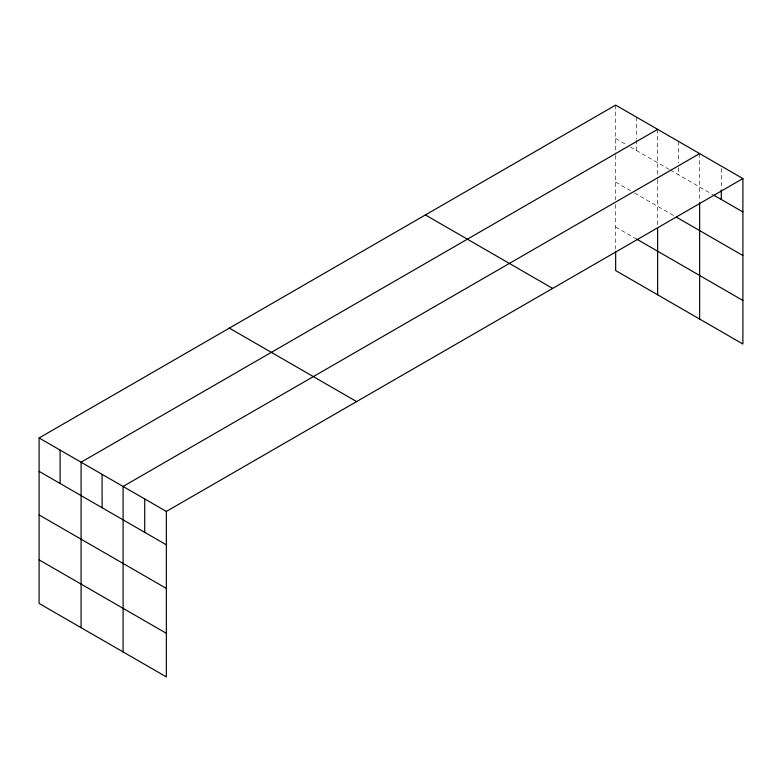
<?xml version="1.0" encoding="UTF-8"?>
<svg xmlns="http://www.w3.org/2000/svg" width="782" height="782" viewBox="0 0 782 782"><rect width="100%" height="100%" fill="white"/><g stroke="black" fill="none" stroke-linecap="round" stroke-linejoin="round"><path stroke-width="0.59" stroke-dasharray="3.91 2.93" d="M615.649 138.492L626.147 144.553M630.351 146.977L669.187 169.411M670.242 170.017L713.028 194.718M615.649 182.079L630.351 190.564M634.544 192.988L674.436 216.018M615.649 226.985L636.646 239.106M721.268 168.462L721.268 188.736M699.636 153.585L699.636 201.512M678.639 141.464L678.639 162.939M678.639 167.71L678.639 174.865M657.642 129.343L657.642 178.482M657.642 179.694L657.642 225.226M636.646 117.222L636.646 138.688M636.646 139.88L636.646 150.623M615.649 105.101L615.649 154.23M615.649 155.442L615.649 199.801M615.649 204.532L615.649 248.774"/><path stroke-width="1.17" d="M742.9 178.57L166.351 511.438L166.351 676.899L39.1 603.43L39.1 437.969L615.649 105.101L742.9 178.57L742.9 344.031L615.649 270.562L615.649 251.198M657.642 129.343L81.093 462.211L81.093 627.672M699.636 153.585L123.087 486.453L123.087 651.924M714.054 195.314L742.9 211.961M676.538 217.23L742.9 255.548M636.646 239.106L742.9 300.454M425.388 214.942L552.639 288.411M229.361 328.117L356.612 401.586M39.1 437.969L166.351 511.438M39.1 471.36L166.351 544.829M39.1 514.947L166.351 588.416M39.1 559.853L166.351 633.312M721.268 189.928L721.268 199.478M699.636 202.724L699.636 319.056M657.642 228.774L657.642 294.804M144.719 498.945L144.719 532.346M102.09 474.332L102.09 507.733M60.097 450.09L60.097 483.481"/></g></svg>
